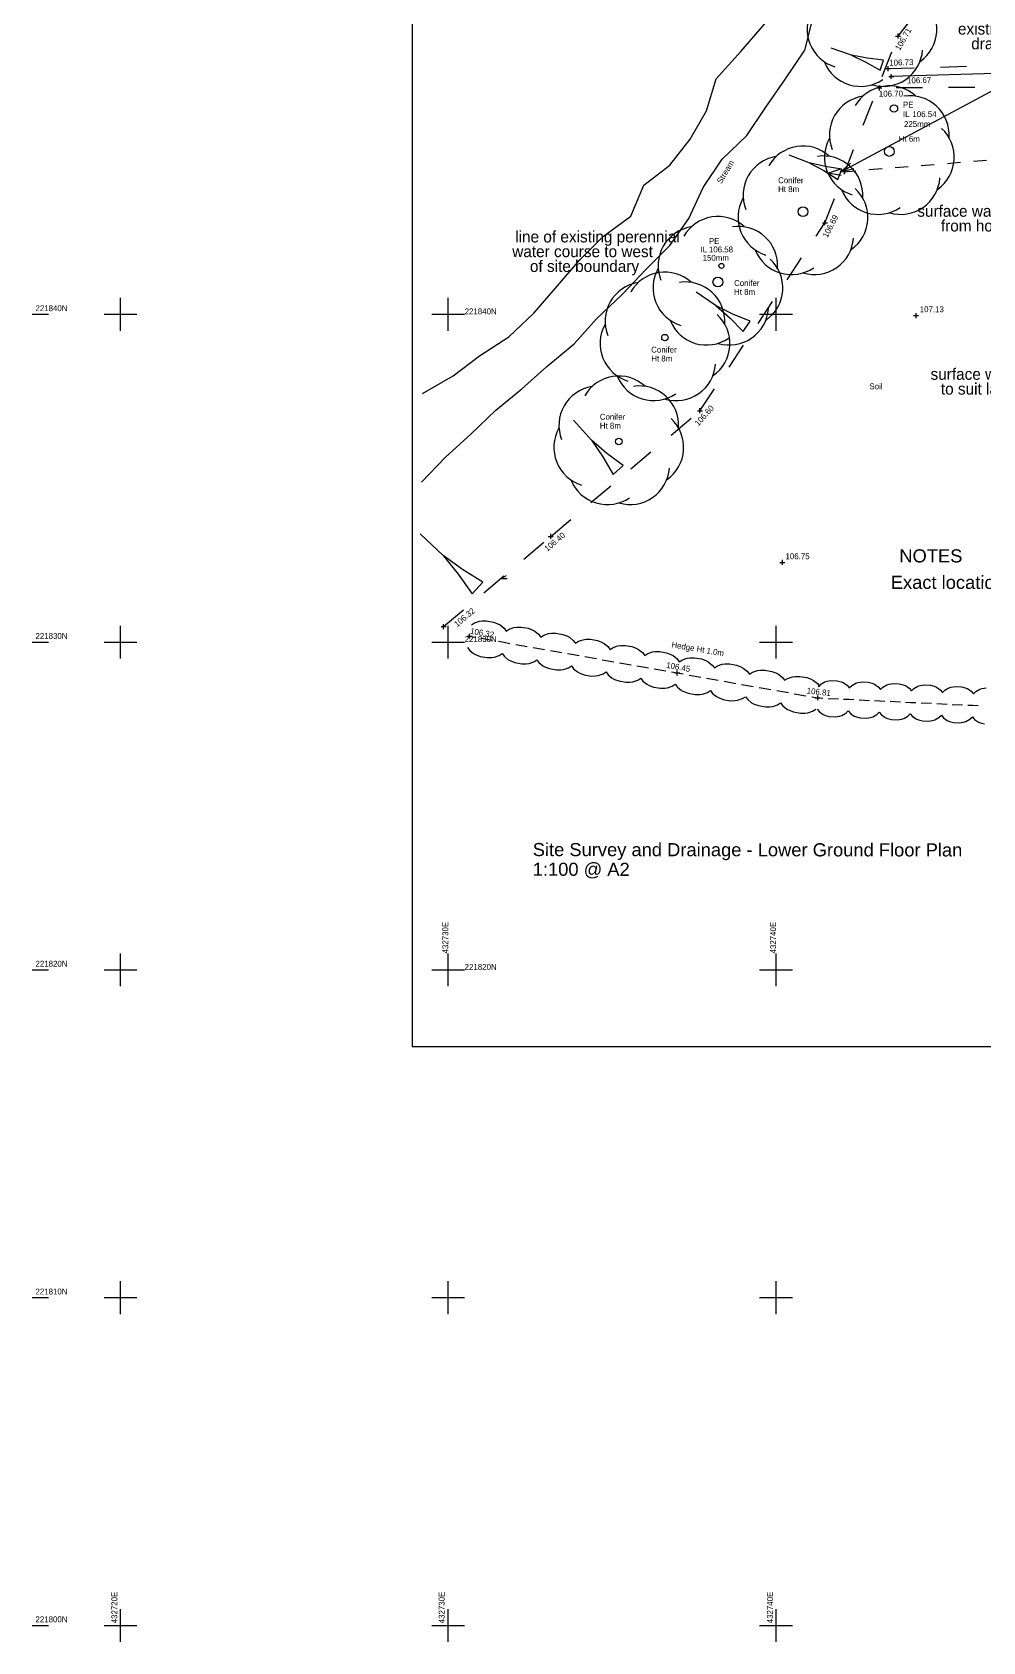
# Model space of a CAD drawing. Header units: millimetres. Extents: x -41320 to 62477, y -39180 to 41963.
# Drawn here: x -41320 to -12321, y -39180 to 9926 of the extents above; entities that cross this region are included whole.
import ezdxf

# ---------------------------------------------------------------- set-up
doc = ezdxf.new("R2010")
doc.units = ezdxf.units.MM
for name, pattern in [('BORDER', [16, 13, -1, 1, -1]), ('DASHDOT', [16, 12, -4]), ('DASHED', [16, 8, -8]), ('DOT', [16, 4, -4, 4, -4])]:
    doc.linetypes.add(name, pattern=pattern)
for name, color, linetype, true_color in [('1', 7, 'Continuous', 0xffffff), ('DEFAULT', 7, 'Continuous', 0xffffff), ('NEW_LGF_1', 7, 'Continuous', 0xffffff), ('SV___GRID', 7, 'Continuous', 0xffffff), ('SV_LAND_FORM_LEVELS', 7, 'Continuous', 0xffffff), ('SV_LAND_FORMS', 7, 'Continuous', 0xffffff), ('SV_LEVELS_(SPOT)', 7, 'Continuous', 0xffffff), ('SV_MISC_TEXT', 7, 'Continuous', 0xffffff), ('SV_STREET_FURNITURE', 7, 'Continuous', 0xffffff), ('SV_TREES', 7, 'Continuous', 0xffffff), ('SV_TREES_TEXT', 7, 'Continuous', 0xffffff), ('SV_VEGETATION', 7, 'Continuous', 0xffffff), ('SV_VEGETATION_LEVELS', 7, 'Continuous', 0xffffff)]:
    doc.layers.add(name, color=color, linetype=linetype, true_color=true_color)
doc.styles.add('ARIAL', font='ARIAL.TTF', dxfattribs={"height": 0.2})
doc.dimstyles.new('ISO-25', dxfattribs={"dimtxt": 2.5, "dimasz": 2.5, "dimexe": 1.25, "dimexo": 0.625, "dimtad": 1, "dimtxsty": 'Standard', "dimcen": 2.5, "dimadec": 0, "dimazin": 0, "dimtfac": 1, "dimtmove": 0, "dimatfit": 3, "dimfxl": 1, "dimarcsym": 0})

# ---------------------------------------------------------------- blocks, each defined once
blk = doc.blocks.new('GLOBALCANOPY')
at = {"layer": 'SV_TREES', "color": 1, "linetype": 'Continuous', "ltscale": 100}
for centre, start, end in [((1354, 2419), 99.4, 201.4), ((1354, 2419), 99.4, 201.4), ((1980, 2721), 48, 150), ((1980, 2721), 48, 150), ((2605, 2419), 356.6, 98.6), ((2605, 2419), 356.6, 98.6), ((2760, 1743), 305.2, 47.2), ((2760, 1743), 305.2, 47.2), ((1200, 1743), 150.9, 252.9), ((1200, 1743), 150.9, 252.9), ((2327, 1200), 253.7, 355.7), ((2327, 1200), 253.7, 355.7), ((1633, 1200), 202.3, 304.3), ((1633, 1200), 202.3, 304.3)]:
    blk.add_arc(centre, 1200, start, end, dxfattribs=at)
at = {"layer": 'SV_TREES'}
blk.add_attdef('PAT_NAME', (0, 0), '', height=1, dxfattribs=at)
blk = doc.blocks.new('PT_PLUS00006')
at = {"layer": 'SV_LEVELS_(SPOT)', "color": 1, "linetype": 'Continuous', "ltscale": 100}
for p, q in [((0, 75), (150, 75)), ((75, 0), (75, 150))]:
    blk.add_line(p, q, dxfattribs=at)
at = {"layer": 'SV_LEVELS_(SPOT)'}
blk.add_attdef('PAT_NAME', (0, 0), '', height=1, dxfattribs=at)
blk = doc.blocks.new('PT_PLUS00010')
at = {"layer": 'SV_VEGETATION_LEVELS', "color": 1, "linetype": 'Continuous', "ltscale": 100}
for p, q in [((0, 75), (150, 75)), ((75, 0), (75, 150))]:
    blk.add_line(p, q, dxfattribs=at)
at = {"layer": 'SV_VEGETATION_LEVELS'}
blk.add_attdef('PAT_NAME', (0, 0), '', height=1, dxfattribs=at)
blk = doc.blocks.new('GLOBALCANOPY00013')
at = {"layer": 'SV_TREES', "color": 1, "linetype": 'Continuous', "ltscale": 100}
for centre, start, end in [((1354, 2419), 99.4, 201.4), ((1354, 2419), 99.4, 201.4), ((1980, 2721), 48, 150), ((1980, 2721), 48, 150), ((2605, 2419), 356.6, 98.6), ((2605, 2419), 356.6, 98.6), ((2760, 1743), 305.2, 47.2), ((2760, 1743), 305.2, 47.2), ((1200, 1743), 150.9, 252.9), ((1200, 1743), 150.9, 252.9), ((2327, 1200), 253.7, 355.7), ((2327, 1200), 253.7, 355.7), ((1633, 1200), 202.3, 304.3), ((1633, 1200), 202.3, 304.3)]:
    blk.add_arc(centre, 1200, start, end, dxfattribs=at)
at = {"layer": 'SV_TREES'}
blk.add_attdef('PAT_NAME', (0, 0), '', height=1, dxfattribs=at)
blk = doc.blocks.new('PT_PLUS00016')
at = {"layer": 'SV_VEGETATION_LEVELS', "color": 1, "linetype": 'Continuous', "ltscale": 100}
for p, q in [((0, 75), (150, 75)), ((75, 0), (75, 150))]:
    blk.add_line(p, q, dxfattribs=at)
at = {"layer": 'SV_VEGETATION_LEVELS'}
blk.add_attdef('PAT_NAME', (0, 0), '', height=1, dxfattribs=at)
blk = doc.blocks.new('PT_PLUS00020')
at = {"layer": 'SV_LAND_FORM_LEVELS', "color": 1, "linetype": 'Continuous', "ltscale": 100}
for p, q in [((0, 75), (150, 75)), ((75, 0), (75, 150))]:
    blk.add_line(p, q, dxfattribs=at)
at = {"layer": 'SV_LAND_FORM_LEVELS'}
blk.add_attdef('PAT_NAME', (0, 0), '', height=1, dxfattribs=at)
blk = doc.blocks.new('DD295A91')
at = {"layer": '1', "color": 1, "linetype": 'Continuous', "ltscale": 100}
for p, q in [((15209, 3583), (18055, 250)), ((32496, 750), (33337, 0))]:
    blk.add_line(p, q, dxfattribs=at)
at = {"layer": '1', "color": 5, "linetype": 'DOT', "ltscale": 100}
for p, q in [((38600, 3225), (36566, 1217)), ((28625, 1865), (26593, 1217)), ((15209, 1217), (0, 0)), ((36566, 1217), (15209, 1217))]:
    blk.add_line(p, q, dxfattribs=at)
blk.add_circle((7604, 608), 275, dxfattribs=at)
blk.add_arc((7604, 608), 275, 0, 0, dxfattribs=at)
blk = doc.blocks.new('878EE72C')
at = {"layer": 'NEW_LGF_1', "color": 1, "linetype": 'Continuous', "ltscale": 100}
for p, q in [((59460, 42045), (0, 42045)), ((0, 42045), (0, 0)), ((59460, 0), (59460, 42045)), ((41050, 10948), (40963, 10948)), ((41050, 10948), (41050, 11035)), ((41050, 10948), (50313, 10948)), ((41050, 6707), (41050, 10948)), ((41106, 6763), (41106, 10892)), ((50257, 10892), (50257, 6763)), ((50313, 10948), (50313, 11026)), ((50313, 10948), (50399, 10948)), ((50313, 10948), (50313, 6707)), ((50380, 10882), (50380, 6640)), ((41050, 6707), (40988, 6707)), ((41050, 6707), (41050, 6620)), ((50313, 6707), (41050, 6707)), ((50257, 6763), (41106, 6763)), ((50380, 6640), (41116, 6640)), ((50313, 6707), (50313, 6629)), ((50313, 6707), (50374, 6707)), ((0, 0), (59460, 0))]:
    blk.add_line(p, q, dxfattribs=at)
at = {"layer": 'NEW_LGF_1', "color": 2, "linetype": 'DASHED', "ltscale": 100}
blk.add_line((30277, 24859), (30330, 25145), dxfattribs=at)
at = {"layer": 'NEW_LGF_1', "color": 2, "linetype": 'BORDER', "ltscale": 100}
blk.add_line((33995, 12795), (34005, 12790), dxfattribs=at)
at = {"layer": 'NEW_LGF_1', "color": 6, "linetype": 'DASHDOT', "ltscale": 100}
blk.add_line((22105, 6488), (22105, 7488), dxfattribs=at)
at = {"layer": 'NEW_LGF_1', "color": 2, "linetype": 'BORDER', "ltscale": 100}
blk.add_circle((22115, 20518), 1200, dxfattribs=at)
blk.add_arc((22115, 20518), 1200, 0, 0, dxfattribs=at)
at = {"layer": 'NEW_LGF_1', "color": 15, "linetype": 'Continuous', "ltscale": 100, "style": 'ARIAL'}
for s, p in [('NOTES', (14862, 14773)), ('Exact location of inspection chambers and invert levels to be fixed on site', (14601, 13965)), ('Site Survey and Drainage - Lower Ground Floor Plan', (3679, 5812)), ('Site drainage subject to survey', (22105, 5488)), ('1:100 @ A2', (3679, 5212))]:
    blk.add_text(s, height=400, rotation=359.9494, dxfattribs=at).set_placement(p)
at = {"layer": 'NEW_LGF_1', "color": 8, "linetype": 'Continuous', "ltscale": 100, "style": 'ARIAL'}
for s, p in [('proposed new house for Daniel Bryars and Kristin Anderson', (43357, 11659)), ('Horseshoe Lane, Chadlington', (44556, 9535))]:
    blk.add_text(s, height=263.34, dxfattribs=at).set_placement(p)
at = {"layer": 'NEW_LGF_1', "color": 15, "linetype": 'Continuous', "ltscale": 100}
blk.add_text('scale 1:100 @ A3', height=400, dxfattribs=at).set_placement((46350, 11125))
at = {"layer": 'NEW_LGF_1', "color": 15, "linetype": 'Continuous', "ltscale": 100, "style": 'ARIAL'}
for s, height, p in [('LOWER GROUND FLOOR DRAINAGE      W175 - 34E', 263.34, (43385, 10122)), ('OXFORD DESIGN STUDIO', 512.05, (41854, 8667)), ('S O C I A L   &   S U S T A I N A B L E    A R C H I T E C T U R E', 219.45, (42664, 8289)), ('4 Spelsbury Road CHARLBURY OX7 3LP UK', 263.34, (44015, 7714)), ('stuart.oxforddesignstudio@gmail.com', 219.45, (45331, 7238))]:
    blk.add_text(s, height=height, dxfattribs=at).set_placement(p)
at = {"layer": 'NEW_LGF_1'}
blk.add_attdef('Sfb', (0, 0), '', height=1, dxfattribs=at)
blk = doc.blocks.new('GLOBALTADPOLE00032')
at = {"layer": 'SV_MISC_TEXT', "color": 1, "linetype": 'Continuous', "ltscale": 100}
for p, q in [((701, 1166), (0, 1826)), ((701, 1166), (1162, 600)), ((1294, 741), (701, 1166)), ((1162, 600), (1589, 0)), ((1919, 351), (1294, 741)), ((1589, 0), (1919, 351))]:
    blk.add_line(p, q, dxfattribs=at)
at = {"layer": 'SV_MISC_TEXT'}
blk.add_attdef('PAT_NAME', (0, 0), '', height=1, dxfattribs=at)
blk = doc.blocks.new('GLOBALCANOPY00036')
at = {"layer": 'SV_TREES', "color": 1, "linetype": 'Continuous', "ltscale": 100}
for centre, start, end in [((1354, 2419), 99.4, 201.4), ((1354, 2419), 99.4, 201.4), ((1980, 2721), 48, 150), ((1980, 2721), 48, 150), ((2605, 2419), 356.6, 98.6), ((2605, 2419), 356.6, 98.6), ((2760, 1743), 305.2, 47.2), ((2760, 1743), 305.2, 47.2), ((1200, 1743), 150.9, 252.9), ((1200, 1743), 150.9, 252.9), ((2327, 1200), 253.7, 355.7), ((2327, 1200), 253.7, 355.7), ((1633, 1200), 202.3, 304.3), ((1633, 1200), 202.3, 304.3)]:
    blk.add_arc(centre, 1200, start, end, dxfattribs=at)
at = {"layer": 'SV_TREES'}
blk.add_attdef('PAT_NAME', (0, 0), '', height=1, dxfattribs=at)
blk = doc.blocks.new('GLOBALTADPOLE00045')
at = {"layer": 'SV_MISC_TEXT', "color": 1, "linetype": 'Continuous', "ltscale": 100}
for p, q in [((619, 464), (0, 671)), ((619, 464), (1062, 248)), ((1104, 371), (619, 464)), ((1062, 248), (1496, 0)), ((1599, 309), (1104, 371)), ((1496, 0), (1599, 309))]:
    blk.add_line(p, q, dxfattribs=at)
at = {"layer": 'SV_MISC_TEXT'}
blk.add_attdef('PAT_NAME', (0, 0), '', height=1, dxfattribs=at)
blk = doc.blocks.new('PT_PLUS00047')
at = {"layer": 'SV_LAND_FORM_LEVELS', "color": 1, "linetype": 'Continuous', "ltscale": 100}
for p, q in [((0, 75), (150, 75)), ((75, 0), (75, 150))]:
    blk.add_line(p, q, dxfattribs=at)
at = {"layer": 'SV_LAND_FORM_LEVELS'}
blk.add_attdef('PAT_NAME', (0, 0), '', height=1, dxfattribs=at)
blk = doc.blocks.new('53B08BE2')
at = {"layer": '1', "color": 2, "linetype": 'Continuous', "ltscale": 100}
for p, q in [((0, 68), (391, 199)), ((407, 0), (0, 68))]:
    blk.add_line(p, q, dxfattribs=at)
blk = doc.blocks.new('PT_PLUS00072')
at = {"layer": 'SV_LAND_FORM_LEVELS', "color": 1, "linetype": 'Continuous', "ltscale": 100}
for p, q in [((0, 75), (150, 75)), ((75, 0), (75, 150))]:
    blk.add_line(p, q, dxfattribs=at)
at = {"layer": 'SV_LAND_FORM_LEVELS'}
blk.add_attdef('PAT_NAME', (0, 0), '', height=1, dxfattribs=at)
blk = doc.blocks.new('GLOBALTADPOLE00084')
at = {"layer": 'SV_MISC_TEXT', "color": 1, "linetype": 'Continuous', "ltscale": 100}
for p, q in [((619, 504), (0, 738)), ((619, 504), (1060, 268)), ((1106, 391), (619, 504)), ((1060, 268), (1489, 0)), ((1606, 309), (1106, 391)), ((1489, 0), (1606, 309))]:
    blk.add_line(p, q, dxfattribs=at)
at = {"layer": 'SV_MISC_TEXT'}
blk.add_attdef('PAT_NAME', (0, 0), '', height=1, dxfattribs=at)
blk = doc.blocks.new('GLOBALTADPOLE00087')
at = {"layer": 'SV_MISC_TEXT', "color": 1, "linetype": 'Continuous', "ltscale": 100}
for p, q in [((543, 1049), (0, 1657)), ((543, 1049), (889, 538)), ((1010, 646), (543, 1049)), ((889, 538), (1204, 0)), ((1509, 271), (1010, 646)), ((1204, 0), (1509, 271))]:
    blk.add_line(p, q, dxfattribs=at)
at = {"layer": 'SV_MISC_TEXT'}
blk.add_attdef('PAT_NAME', (0, 0), '', height=1, dxfattribs=at)
blk = doc.blocks.new('GLOBALCANOPY00088')
at = {"layer": 'SV_TREES', "color": 1, "linetype": 'Continuous', "ltscale": 100}
for centre, start, end in [((1354, 2419), 99.4, 201.4), ((1354, 2419), 99.4, 201.4), ((1980, 2721), 48, 150), ((1980, 2721), 48, 150), ((2605, 2419), 356.6, 98.6), ((2605, 2419), 356.6, 98.6), ((2760, 1743), 305.2, 47.2), ((2760, 1743), 305.2, 47.2), ((1200, 1743), 150.9, 252.9), ((1200, 1743), 150.9, 252.9), ((2327, 1200), 253.7, 355.7), ((2327, 1200), 253.7, 355.7), ((1633, 1200), 202.3, 304.3), ((1633, 1200), 202.3, 304.3)]:
    blk.add_arc(centre, 1200, start, end, dxfattribs=at)
at = {"layer": 'SV_TREES'}
blk.add_attdef('PAT_NAME', (0, 0), '', height=1, dxfattribs=at)
blk = doc.blocks.new('PT_PLUS00098')
at = {"layer": 'SV_VEGETATION_LEVELS', "color": 1, "linetype": 'Continuous', "ltscale": 100}
for p, q in [((0, 75), (150, 75)), ((75, 0), (75, 150))]:
    blk.add_line(p, q, dxfattribs=at)
at = {"layer": 'SV_VEGETATION_LEVELS'}
blk.add_attdef('PAT_NAME', (0, 0), '', height=1, dxfattribs=at)
blk = doc.blocks.new('PT_PLUS00104')
at = {"layer": 'SV_LAND_FORM_LEVELS', "color": 1, "linetype": 'Continuous', "ltscale": 100}
for p, q in [((0, 75), (150, 75)), ((75, 0), (75, 150))]:
    blk.add_line(p, q, dxfattribs=at)
at = {"layer": 'SV_LAND_FORM_LEVELS'}
blk.add_attdef('PAT_NAME', (0, 0), '', height=1, dxfattribs=at)
blk = doc.blocks.new('PT_PLUS00107')
at = {"layer": 'SV_LAND_FORM_LEVELS', "color": 1, "linetype": 'Continuous', "ltscale": 100}
for p, q in [((0, 75), (150, 75)), ((75, 0), (75, 150))]:
    blk.add_line(p, q, dxfattribs=at)
at = {"layer": 'SV_LAND_FORM_LEVELS'}
blk.add_attdef('PAT_NAME', (0, 0), '', height=1, dxfattribs=at)
blk = doc.blocks.new('37088960')
at = {"layer": 'NEW_LGF_1', "color": 2, "linetype": 'Continuous', "ltscale": 100}
for p, q in [((0, 68), (391, 199)), ((407, 0), (0, 68))]:
    blk.add_line(p, q, dxfattribs=at)
at = {"layer": 'NEW_LGF_1'}
blk.add_attdef('Sfb', (0, 0), '', height=1, dxfattribs=at)
blk = doc.blocks.new('PT_PLUS00110')
at = {"layer": 'SV_LEVELS_(SPOT)', "color": 1, "linetype": 'Continuous', "ltscale": 100}
for p, q in [((0, 75), (150, 75)), ((75, 0), (75, 150))]:
    blk.add_line(p, q, dxfattribs=at)
at = {"layer": 'SV_LEVELS_(SPOT)'}
blk.add_attdef('PAT_NAME', (0, 0), '', height=1, dxfattribs=at)
blk = doc.blocks.new('GLOBALTADPOLE00122')
at = {"layer": 'SV_MISC_TEXT', "color": 1, "linetype": 'Continuous', "ltscale": 100}
for p, q in [((619, 780), (0, 1197)), ((619, 780), (1041, 405)), ((1125, 529), (619, 780)), ((1652, 309), (1125, 529)), ((1041, 405), (1443, 0)), ((1443, 0), (1652, 309))]:
    blk.add_line(p, q, dxfattribs=at)
at = {"layer": 'SV_MISC_TEXT'}
blk.add_attdef('PAT_NAME', (0, 0), '', height=1, dxfattribs=at)
blk = doc.blocks.new('D33F52EF')
at = {"layer": 'NEW_LGF_1', "color": 2, "linetype": 'Continuous', "ltscale": 100}
for p, q in [((0, 68), (391, 199)), ((407, 0), (0, 68))]:
    blk.add_line(p, q, dxfattribs=at)
at = {"layer": 'NEW_LGF_1'}
blk.add_attdef('Sfb', (0, 0), '', height=1, dxfattribs=at)
blk = doc.blocks.new('PT_PLUS00138')
at = {"layer": 'SV_LAND_FORM_LEVELS', "color": 1, "linetype": 'Continuous', "ltscale": 100}
for p, q in [((0, 75), (150, 75)), ((75, 0), (75, 150))]:
    blk.add_line(p, q, dxfattribs=at)
at = {"layer": 'SV_LAND_FORM_LEVELS'}
blk.add_attdef('PAT_NAME', (0, 0), '', height=1, dxfattribs=at)
blk = doc.blocks.new('PT_PLUS00143')
at = {"layer": 'SV_LAND_FORM_LEVELS', "color": 1, "linetype": 'Continuous', "ltscale": 100}
for p, q in [((0, 75), (150, 75)), ((75, 0), (75, 150))]:
    blk.add_line(p, q, dxfattribs=at)
at = {"layer": 'SV_LAND_FORM_LEVELS'}
blk.add_attdef('PAT_NAME', (0, 0), '', height=1, dxfattribs=at)
blk = doc.blocks.new('PT_PLUS00144')
at = {"layer": 'SV_LAND_FORM_LEVELS', "color": 1, "linetype": 'Continuous', "ltscale": 100}
for p, q in [((0, 75), (150, 75)), ((75, 0), (75, 150))]:
    blk.add_line(p, q, dxfattribs=at)
at = {"layer": 'SV_LAND_FORM_LEVELS'}
blk.add_attdef('PAT_NAME', (0, 0), '', height=1, dxfattribs=at)
blk = doc.blocks.new('GLOBALCANOPY00153')
at = {"layer": 'SV_TREES', "color": 1, "linetype": 'Continuous', "ltscale": 100}
for centre, start, end in [((1354, 2419), 99.4, 201.4), ((1354, 2419), 99.4, 201.4), ((1980, 2721), 48, 150), ((1980, 2721), 48, 150), ((2605, 2419), 356.6, 98.6), ((2605, 2419), 356.6, 98.6), ((2760, 1743), 305.2, 47.2), ((2760, 1743), 305.2, 47.2), ((1200, 1743), 150.9, 252.9), ((1200, 1743), 150.9, 252.9), ((2327, 1200), 253.7, 355.7), ((2327, 1200), 253.7, 355.7), ((1633, 1200), 202.3, 304.3), ((1633, 1200), 202.3, 304.3)]:
    blk.add_arc(centre, 1200, start, end, dxfattribs=at)
at = {"layer": 'SV_TREES'}
blk.add_attdef('PAT_NAME', (0, 0), '', height=1, dxfattribs=at)
blk = doc.blocks.new('67AEE8BD')
at = {"layer": 'NEW_LGF_1', "color": 2, "linetype": 'Continuous', "ltscale": 100}
for p, q in [((0, 0), (181, 98)), ((206, 1), (0, 0))]:
    blk.add_line(p, q, dxfattribs=at)
at = {"layer": 'NEW_LGF_1'}
blk.add_attdef('Sfb', (0, 0), '', height=1, dxfattribs=at)
blk = doc.blocks.new('8D4CA453')
at = {"layer": 'NEW_LGF_1', "color": 2, "linetype": 'Continuous', "ltscale": 100}
for p, q in [((0, 68), (391, 199)), ((407, 0), (0, 68))]:
    blk.add_line(p, q, dxfattribs=at)
at = {"layer": 'NEW_LGF_1'}
blk.add_attdef('Sfb', (0, 0), '', height=1, dxfattribs=at)
blk = doc.blocks.new('306012EF')
at = {"layer": 'NEW_LGF_1', "color": 2, "linetype": 'Continuous', "ltscale": 100}
for p, q in [((0, 0), (305, 277)), ((400, 101), (0, 0))]:
    blk.add_line(p, q, dxfattribs=at)
at = {"layer": 'NEW_LGF_1'}
blk.add_attdef('Sfb', (0, 0), '', height=1, dxfattribs=at)
blk = doc.blocks.new('GLOBALCANOPY00178')
at = {"layer": 'SV_TREES', "color": 1, "linetype": 'Continuous', "ltscale": 100}
for centre, start, end in [((1354, 2419), 99.4, 201.4), ((1354, 2419), 99.4, 201.4), ((1980, 2721), 48, 150), ((1980, 2721), 48, 150), ((2605, 2419), 356.6, 98.6), ((2605, 2419), 356.6, 98.6), ((2760, 1743), 305.2, 47.2), ((2760, 1743), 305.2, 47.2), ((1200, 1743), 150.9, 252.9), ((1200, 1743), 150.9, 252.9), ((2327, 1200), 253.7, 355.7), ((2327, 1200), 253.7, 355.7), ((1633, 1200), 202.3, 304.3), ((1633, 1200), 202.3, 304.3)]:
    blk.add_arc(centre, 1200, start, end, dxfattribs=at)
at = {"layer": 'SV_TREES'}
blk.add_attdef('PAT_NAME', (0, 0), '', height=1, dxfattribs=at)
blk = doc.blocks.new('F5427BA7')
at = {"layer": 'NEW_LGF_1', "color": 6, "linetype": 'DASHDOT', "ltscale": 100}
for p, q in [((16538, 36128), (16972, 37031)), ((15094, 35840), (15599, 36706)), ((16033, 35262), (16538, 36128)), ((14624, 34937), (15094, 35840)), ((13902, 34215), (14624, 34937)), ((15455, 34395), (16033, 35262)), ((14841, 33529), (15455, 34395)), ((13433, 33312), (13902, 34215)), ((14119, 32770), (14841, 33529)), ((12819, 32517), (13433, 33312)), ((12241, 31651), (12819, 32517)), ((13505, 31904), (14119, 32770)), ((11663, 30820), (12241, 31651)), ((12855, 31109), (13505, 31904)), ((12602, 30134), (12855, 31109)), ((11158, 29918), (11663, 30820)), ((11952, 29340), (12602, 30134)), ((10472, 29123), (11158, 29918)), ((9750, 28293), (10472, 29123)), ((11700, 28329), (11952, 29340)), ((8991, 27462), (9750, 28293)), ((11086, 27426), (11700, 28329)), ((8702, 26487), (8991, 27462)), ((10508, 26595), (11086, 27426)), ((9930, 25729), (10508, 26595)), ((8197, 25620), (8702, 26487)), ((7583, 24826), (8197, 25620)), ((9172, 25007), (9930, 25729)), ((6789, 24212), (7583, 24826)), ((8594, 24140), (9172, 25007)), ((6391, 23273), (6789, 24212)), ((8161, 23201), (8594, 24140)), ((5561, 22659), (6391, 23273)), ((7583, 22371), (8161, 23201)), ((4839, 21937), (5561, 22659)), ((6861, 21648), (7583, 22371)), ((4153, 21143), (4839, 21937)), ((6139, 20890), (6861, 21648)), ((3430, 20312), (4153, 21143)), ((5344, 20132), (6139, 20890)), ((2672, 19590), (3430, 20312)), ((4658, 19373), (5344, 20132)), ((1769, 19012), (2672, 19590)), ((3828, 18687), (4658, 19373)), ((975, 18399), (1769, 19012)), ((3069, 18001), (3828, 18687)), ((36, 17857), (975, 18399)), ((2275, 17351), (3069, 18001)), ((1517, 16629), (2275, 17351)), ((722, 15907), (1517, 16629)), ((0, 15149), (722, 15907))]:
    blk.add_line(p, q, dxfattribs=at)
at = {"layer": 'NEW_LGF_1', "color": 1, "linetype": 'Continuous', "ltscale": 100}
for p, q in [((47262, 28926), (42430, 25795)), ((47262, 28926), (48966, 25795)), ((18935, 28183), (18935, 27906)), ((34040, 28162), (35266, 24828)), ((18935, 27906), (12787, 24609)), ((18935, 27906), (20279, 25209)), ((18935, 27906), (27609, 25795)), ((37400, 25795), (37261, 25328)), ((28280, 24111), (28981, 24828)), ((44153, 24578), (43838, 24828)), ((40444, 23827), (42041, 22518)), ((43893, 23733), (44946, 23378)), ((47566, 21509), (49301, 23578)), ((19549, 23426), (20699, 22628)), ((34130, 23331), (35714, 23078)), ((42633, 22458), (42116, 23078)), ((34130, 21517), (37685, 22433)), ((40186, 20900), (38714, 20178)), ((19549, 18451), (20820, 19775)), ((37850, 19278), (38803, 19556)), ((31044, 16010), (31929, 16947)), ((31929, 16947), (31044, 16010)), ((31044, 16010), (34004, 10728)), ((40567, 11968), (39709, 10378)), ((40567, 11968), (41921, 10378)), ((47180, 12266), (47966, 10078))]:
    blk.add_line(p, q, dxfattribs=at)
at = {"layer": 'NEW_LGF_1', "color": 2, "linetype": 'DASHDOT', "ltscale": 100}
for p, q in [((21518, 19609), (20005, 25187)), ((41976, 22453), (42116, 22453)), ((42041, 22518), (42041, 22388)), ((21102, 19403), (20820, 19775)), ((22306, 16010), (22072, 17275)), ((22381, 16010), (22374, 16041))]:
    blk.add_line(p, q, dxfattribs=at)
at = {"layer": 'NEW_LGF_1', "color": 4, "linetype": 'Continuous', "ltscale": 100}
for p, q in [((28781, 25078), (29931, 25078)), ((28781, 24578), (28781, 25078)), ((28781, 25078), (29181, 25078)), ((29181, 25078), (29181, 24578)), ((29931, 25078), (29931, 24578)), ((29931, 24578), (28781, 24578))]:
    blk.add_line(p, q, dxfattribs=at)
at = {"layer": 'NEW_LGF_1', "color": 2, "linetype": 'BORDER', "ltscale": 100}
for p, q in [((28981, 24828), (29681, 25328)), ((29681, 25328), (44896, 25328)), ((44896, 25328), (45096, 25328)), ((29131, 24828), (28981, 24828)), ((37027, 24828), (29131, 24828)), ((43838, 24828), (43731, 24828)), ((17584, 16081), (17572, 16085))]:
    blk.add_line(p, q, dxfattribs=at)
at = {"layer": 'NEW_LGF_1', "color": 2, "linetype": 'DOT', "ltscale": 100}
blk.add_line((23024, 18590), (31928, 16935), dxfattribs=at)
at = {"layer": 'NEW_LGF_1', "color": 4, "linetype": 'Continuous', "ltscale": 100}
for centre, radius in [((30456, 24789), 275), ((28981, 24828), 150), ((20820, 19775), 75), ((22306, 16010), 75)]:
    blk.add_circle(centre, radius, dxfattribs=at)
at = {"layer": 'NEW_LGF_1', "color": 1, "linetype": 'Continuous', "ltscale": 100}
for centre in [(35764, 23078), (39709, 10378)]:
    blk.add_circle(centre, 50, dxfattribs=at)
at = {"layer": 'NEW_LGF_1', "color": 2, "linetype": 'BORDER', "ltscale": 100}
blk.add_circle((30320, 275), 275, dxfattribs=at)
at = {"layer": 'NEW_LGF_1', "color": 4, "linetype": 'Continuous', "ltscale": 100}
for centre, radius, start in [((30456, 24789), 275, 0), ((28981, 24828), 150, 0), ((43456, 24828), 275, 339.6126), ((43456, 24828), 275, 339.6126), ((30381, 23050), 50, 359.3317), ((30381, 23050), 50, 359.3317), ((20820, 19775), 75, 0), ((22306, 16010), 75, 0), ((34216, 10402), 50, 359.3254), ((34216, 10402), 50, 359.3254)]:
    blk.add_arc(centre, radius, start, 0, dxfattribs=at)
at = {"layer": 'NEW_LGF_1', "color": 1, "linetype": 'Continuous', "ltscale": 100}
for centre in [(35764, 23078), (39709, 10378)]:
    blk.add_arc(centre, 50, 0, 0, dxfattribs=at)
at = {"layer": 'NEW_LGF_1', "color": 2, "linetype": 'DOT', "ltscale": 100}
for start, end in [(281.5153, 101.5153), (281.5153, 101.5153), (105.178, 281.5153), (105.178, 281.5153)]:
    blk.add_arc((21832, 18451), 1200, start, end, dxfattribs=at)
at = {"layer": 'NEW_LGF_1', "color": 6, "linetype": 'BORDER', "ltscale": 100}
blk.add_arc((17497, 16010), 275, 0, 2.1633, dxfattribs=at)
blk.add_arc((17497, 16010), 275, 0, 2.1633, dxfattribs=at)
at = {"layer": 'NEW_LGF_1', "color": 2, "linetype": 'BORDER', "ltscale": 100}
blk.add_arc((30320, 275), 275, 0, 0, dxfattribs=at)
at = {"layer": 'NEW_LGF_1', "color": 15, "linetype": 'Continuous', "ltscale": 100}
for s, p in [('existing surface water drain', (44965, 29600)), ('route to watercourse to west', (44650, 29150)), ('existing 450mm surface water', (16369, 28809)), ('inspection chamber 5', (25943, 28809)), ('inspection chamber 4 position &', (31654, 28809)), ('drain discharging to stream', (16774, 28359)), ('invert to suit excavation', (25628, 28359)), ('invert to suit excavation', (32059, 28359)), ('discharge pipe to ', (47570, 24403)), ('sewage pump set', (26104, 23762)), ('soil and vent pipe', (39271, 24130)), ('incoming services', (43412, 23792)), ('main sewer', (48066, 23953)), ('surface water overflow ', (15128, 23251)), ('rwp', (30116, 23329)), ('rwp', (33347, 23329)), ('utility', (34587, 23424)), ('from holding tank', (15848, 22801)), ('line of existing perennial', (2862, 22468)), ('water course to west', (2772, 22018)), ('utility', (41091, 22033)), ('rwp', (42649, 22283)), ('services', (43262, 21964)), ('of site boundary', (3312, 21568)), ('grey water recycling system to separate detail', (18595, 21428)), ('wastes to connect ', (30389, 21342)), ('en suite', (37520, 21334)), ('soil pipe from', (39751, 21361)), ('rwp', (46865, 21334)), ('to soil pipes', (31155, 20892)), ('floor drain over', (39526, 20911)), ('bed 1', (32852, 20122)), ('workshop', (43090, 19671)), ('3,000 litre holding tank', (23299, 18983)), ('svp from kitchen above', (34261, 19104)), ('for surface water re-use', (22939, 18533)), ('with Dergo valve', (34892, 18654)), ('bath', (40466, 18457)), ('surface water gullies', (15533, 18276)), ('to suit landscape', (15848, 17826)), ('unexcavated', (46234, 18279)), ('bed 3', (34920, 16713)), ('hallway', (38676, 16638)), ('surface water drains from', (26006, 15835)), ('flat roof over', (27087, 15385)), ('garden', (30103, 13873)), ('workshop', (42852, 13257)), ('bed 4', (40498, 12758)), ('bed 2', (36557, 11989)), ('rwp', (40252, 12091)), ('rwp', (34178, 9905)), ('Rev E minor amendments to drainage Nov 17', (30395, 4698))]:
    blk.add_text(s, height=350, dxfattribs=at).set_placement(p)
at = {"layer": 'NEW_LGF_1'}
blk.add_attdef('Sfb', (0, 0), '', height=1, dxfattribs=at)
at = {"layer": 'NEW_LGF_1', "color": 2, "linetype": 'Continuous', "ltscale": 100}
blk.add_leader([(44747, 18122), (44747, 18764), (43654, 18764)], dimstyle='ISO-25', override={"dimasz": 200}, dxfattribs=at)

msp = doc.modelspace()

# ---------------------------------------------------------------- linework, layer by layer
at = {"layer": 'SV___GRID', "color": 1, "linetype": 'Continuous', "ltscale": 100}
for p, q in [((-38628, 820), (-38628, 1820)), ((-28628, 820), (-28628, 1820)), ((-18628, 820), (-18628, 1820)), ((-41320, 1320), (-40820, 1320)), ((-39128, 1320), (-38128, 1320)), ((-29128, 1320), (-28128, 1320)), ((-19128, 1320), (-18128, 1320)), ((-38628, -9180), (-38628, -8180)), ((-28628, -9180), (-28628, -8180)), ((-18628, -9180), (-18628, -8180)), ((-41320, -8680), (-40820, -8680)), ((-39128, -8680), (-38128, -8680)), ((-29128, -8680), (-28128, -8680)), ((-19128, -8680), (-18128, -8680)), ((-38628, -19180), (-38628, -18180)), ((-28628, -19180), (-28628, -18180)), ((-18628, -19180), (-18628, -18180)), ((-41320, -18680), (-40820, -18680)), ((-39128, -18680), (-38128, -18680)), ((-29128, -18680), (-28128, -18680)), ((-19128, -18680), (-18128, -18680)), ((-38628, -29180), (-38628, -28180)), ((-28628, -29180), (-28628, -28180)), ((-18628, -29180), (-18628, -28180)), ((-41320, -28680), (-40820, -28680)), ((-39128, -28680), (-38128, -28680)), ((-29128, -28680), (-28128, -28680)), ((-19128, -28680), (-18128, -28680)), ((-38628, -39180), (-38628, -38180)), ((-28628, -39180), (-28628, -38180)), ((-18628, -39180), (-18628, -38180)), ((-41320, -38680), (-40820, -38680)), ((-39128, -38680), (-38128, -38680)), ((-29128, -38680), (-28128, -38680)), ((-19128, -38680), (-18128, -38680))]:
    msp.add_line(p, q, dxfattribs=at)
at = {"layer": 'SV_LAND_FORMS', "color": 1, "linetype": 'DASHED', "ltscale": 100}
for p, q in [((-14906, 9807), (-11081, 14705)), ((-17137, 4110), (-14906, 9807)), ((-15212, 8817), (-6839, 9055)), ((-9363, 8259), (-15476, 8225)), ((-20949, -1621), (-17137, 4110)), ((-25502, -5457), (-20949, -1621)), ((-28770, -8210), (-25502, -5457))]:
    msp.add_line(p, q, dxfattribs=at)
at = {"layer": 'SV_LAND_FORMS', "color": 1, "linetype": 'Continuous', "ltscale": 100}
msp.add_line((-11571, 8679), (-15113, 8574), dxfattribs=at)
at = {"layer": 'SV_STREET_FURNITURE', "color": 1, "linetype": 'Continuous', "ltscale": 100}
for centre, radius in [((-15030, 7596), 112), ((-20295, 2796), 75)]:
    msp.add_circle(centre, radius, dxfattribs=at)
for centre, radius in [((-15030, 7596), 112), ((-20295, 2796), 75)]:
    msp.add_arc(centre, radius, 0, 0, dxfattribs=at)
at = {"layer": 'SV_TREES', "color": 1, "linetype": 'Continuous', "ltscale": 100}
for centre, radius in [((-15173, 6288), 150), ((-17808, 4453), 150), ((-20402, 2303), 150), ((-22017, 608), 100), ((-23427, -2564), 100)]:
    msp.add_circle(centre, radius, dxfattribs=at)
for centre, radius in [((-15173, 6288), 150), ((-17808, 4453), 150), ((-20402, 2303), 150), ((-22017, 608), 100), ((-23427, -2564), 100)]:
    msp.add_arc(centre, radius, 0, 0, dxfattribs=at)
at = {"layer": 'SV_VEGETATION', "color": 1, "linetype": 'Continuous', "ltscale": 100}
for p, q in [((-27916, -8156), (-27824, -8096)), ((-27824, -8096), (-27679, -8046)), ((-27679, -8046), (-27595, -8035)), ((-27595, -8035), (-27459, -8034)), ((-27459, -8034), (-27248, -8071)), ((-27248, -8071), (-27120, -8119)), ((-27120, -8119), (-27045, -8158)), ((-27045, -8158), (-26926, -8255)), ((-26926, -8255), (-26860, -8343)), ((-26860, -8343), (-26768, -8283)), ((-26768, -8283), (-26623, -8233)), ((-26623, -8233), (-26539, -8222)), ((-26539, -8222), (-26403, -8221)), ((-26403, -8221), (-26191, -8258)), ((-26191, -8258), (-26064, -8306)), ((-26064, -8306), (-25989, -8345)), ((-25989, -8345), (-25870, -8442)), ((-27977, -8501), (-27802, -8532)), ((-27626, -8563), (-27274, -8625)), ((-27098, -8656), (-26921, -8688)), ((-26921, -8688), (-26746, -8719)), ((-26569, -8750), (-26218, -8812)), ((-25870, -8442), (-25804, -8530)), ((-25804, -8530), (-25712, -8470)), ((-25712, -8470), (-25566, -8420)), ((-25566, -8420), (-25483, -8409)), ((-25483, -8409), (-25346, -8408)), ((-25346, -8408), (-25135, -8445)), ((-25135, -8445), (-25008, -8493)), ((-25008, -8493), (-24933, -8532)), ((-24933, -8532), (-24814, -8629)), ((-24814, -8629), (-24748, -8717)), ((-24748, -8717), (-24655, -8657)), ((-24655, -8657), (-24510, -8607)), ((-24510, -8607), (-24427, -8596)), ((-24427, -8596), (-24290, -8595)), ((-24290, -8595), (-24079, -8632)), ((-24079, -8632), (-23951, -8680)), ((-23951, -8680), (-23876, -8719)), ((-23876, -8719), (-23758, -8816)), ((-23758, -8816), (-23691, -8904)), ((-23599, -8844), (-23454, -8794)), ((-23454, -8794), (-23370, -8783)), ((-23370, -8783), (-23234, -8782)), ((-23234, -8782), (-23023, -8819)), ((-23023, -8819), (-22895, -8867)), ((-28038, -8845), (-27972, -8933)), ((-27972, -8933), (-27853, -9030)), ((-27853, -9030), (-27778, -9069)), ((-27778, -9069), (-27651, -9117)), ((-27651, -9117), (-27440, -9154)), ((-27440, -9154), (-27303, -9153)), ((-27303, -9153), (-27220, -9143)), ((-27220, -9143), (-27074, -9092)), ((-27074, -9092), (-26982, -9032)), ((-26982, -9032), (-26916, -9120)), ((-26916, -9120), (-26797, -9217)), ((-26797, -9217), (-26722, -9256)), ((-26722, -9256), (-26595, -9304)), ((-26595, -9304), (-26383, -9341)), ((-26247, -9340), (-26163, -9330)), ((-26163, -9330), (-26018, -9279)), ((-26041, -8843), (-25865, -8875)), ((-26018, -9279), (-25926, -9219)), ((-25926, -9219), (-25860, -9307)), ((-25865, -8875), (-25690, -8906)), ((-25860, -9307), (-25741, -9404)), ((-25513, -8937), (-25161, -8999)), ((-24985, -9031), (-24809, -9062)), ((-24809, -9062), (-24633, -9093)), ((-24457, -9124), (-24105, -9186)), ((-23929, -9218), (-23752, -9249)), ((-23752, -9249), (-23577, -9280)), ((-23691, -8904), (-23599, -8844)), ((-23401, -9311), (-23049, -9373)), ((-22895, -8867), (-22820, -8906)), ((-22820, -8906), (-22701, -9003)), ((-22701, -9003), (-22635, -9091)), ((-22635, -9091), (-22543, -9031)), ((-22543, -9031), (-22398, -8981)), ((-22398, -8981), (-22314, -8970)), ((-22314, -8970), (-22178, -8969)), ((-22178, -8969), (-21966, -9007)), ((-21966, -9007), (-21839, -9055)), ((-21839, -9055), (-21764, -9093)), ((-21764, -9093), (-21645, -9190)), ((-21645, -9190), (-21579, -9278)), ((-21579, -9278), (-21486, -9219)), ((-21486, -9219), (-21339, -9169)), ((-21339, -9169), (-21254, -9158)), ((-21254, -9158), (-21116, -9157)), ((-21116, -9157), (-20902, -9195)), ((-20902, -9195), (-20772, -9243)), ((-20772, -9243), (-20696, -9282)), ((-20696, -9282), (-20576, -9380)), ((-26383, -9341), (-26247, -9340)), ((-25741, -9404), (-25666, -9443)), ((-25666, -9443), (-25538, -9491)), ((-25538, -9491), (-25327, -9529)), ((-25327, -9529), (-25191, -9527)), ((-25191, -9527), (-25107, -9517)), ((-25107, -9517), (-24962, -9466)), ((-24962, -9466), (-24870, -9406)), ((-24870, -9406), (-24804, -9494)), ((-24804, -9494), (-24685, -9592)), ((-24685, -9592), (-24610, -9630)), ((-24610, -9630), (-24482, -9678)), ((-24482, -9678), (-24271, -9716)), ((-24271, -9716), (-24134, -9714)), ((-24134, -9714), (-24051, -9704)), ((-24051, -9704), (-23906, -9653)), ((-23906, -9653), (-23813, -9593)), ((-23813, -9593), (-23747, -9681)), ((-23747, -9681), (-23628, -9779)), ((-23628, -9779), (-23553, -9817)), ((-23553, -9817), (-23426, -9865)), ((-22873, -9405), (-22696, -9436)), ((-22849, -9840), (-22757, -9781)), ((-22757, -9781), (-22691, -9868)), ((-22696, -9436), (-22521, -9467)), ((-22344, -9498), (-21993, -9560)), ((-21816, -9592), (-21640, -9623)), ((-21640, -9623), (-21462, -9654)), ((-21283, -9686), (-20927, -9749)), ((-20748, -9781), (-20569, -9813)), ((-20576, -9380), (-20508, -9468)), ((-20569, -9813), (-20392, -9844)), ((-20508, -9468), (-20415, -9408)), ((-20415, -9408), (-20268, -9358)), ((-20268, -9358), (-20183, -9348)), ((-20183, -9348), (-20045, -9347)), ((-20045, -9347), (-19831, -9385)), ((-19831, -9385), (-19702, -9433)), ((-19702, -9433), (-19626, -9472)), ((-19626, -9472), (-19505, -9569)), ((-19505, -9569), (-19438, -9657)), ((-19438, -9657), (-19344, -9598)), ((-19344, -9598), (-19198, -9548)), ((-19198, -9548), (-19113, -9537)), ((-19113, -9537), (-18975, -9536)), ((-18975, -9536), (-18761, -9574)), ((-18761, -9574), (-18631, -9623)), ((-18631, -9623), (-18555, -9661)), ((-18555, -9661), (-18435, -9759)), ((-18435, -9759), (-18367, -9847)), ((-18367, -9847), (-18274, -9787)), ((-18274, -9787), (-18127, -9737)), ((-18127, -9737), (-18042, -9727)), ((-18042, -9727), (-17904, -9726)), ((-17904, -9726), (-17690, -9764)), ((-17690, -9764), (-17561, -9812)), ((-17561, -9812), (-17485, -9851)), ((-23426, -9865), (-23215, -9903)), ((-23215, -9903), (-23078, -9901)), ((-23078, -9901), (-22995, -9891)), ((-22995, -9891), (-22849, -9840)), ((-22691, -9868), (-22572, -9966)), ((-22572, -9966), (-22497, -10004)), ((-22497, -10004), (-22370, -10052)), ((-22370, -10052), (-22158, -10090)), ((-22158, -10090), (-22022, -10088)), ((-22022, -10088), (-21938, -10078)), ((-21938, -10078), (-21793, -10027)), ((-21793, -10027), (-21701, -9968)), ((-21701, -9968), (-21634, -10056)), ((-21634, -10056), (-21513, -10153)), ((-21513, -10153), (-21437, -10192)), ((-21437, -10192), (-21308, -10240)), ((-21308, -10240), (-21094, -10278)), ((-21094, -10278), (-20955, -10277)), ((-20955, -10277), (-20871, -10267)), ((-20871, -10267), (-20724, -10217)), ((-20724, -10217), (-20630, -10157)), ((-20630, -10157), (-20563, -10245)), ((-20563, -10245), (-20442, -10343)), ((-20213, -9876), (-19856, -9939)), ((-19678, -9970), (-19499, -10002)), ((-19499, -10002), (-19321, -10034)), ((-19142, -10065), (-18786, -10128)), ((-18607, -10160), (-18428, -10192)), ((-18428, -10192), (-18251, -10223)), ((-18072, -10255), (-17715, -10318)), ((-17485, -9851), (-17364, -9949)), ((-17364, -9949), (-17297, -10037)), ((-17341, -10032), (-17266, -9960)), ((-17266, -9960), (-17144, -9891)), ((-17144, -9891), (-17072, -9870)), ((-17072, -9870), (-16952, -9850)), ((-16952, -9850), (-16763, -9859)), ((-16763, -9859), (-16646, -9890)), ((-16646, -9890), (-16576, -9918)), ((-16576, -9918), (-16461, -9999)), ((-16461, -9999), (-16394, -10077)), ((-16394, -10077), (-16319, -10006)), ((-16319, -10006), (-16197, -9937)), ((-16197, -9937), (-16125, -9915)), ((-16125, -9915), (-16005, -9896)), ((-16005, -9896), (-15816, -9905)), ((-15816, -9905), (-15698, -9936)), ((-15698, -9936), (-15629, -9964)), ((-15629, -9964), (-15514, -10045)), ((-15514, -10045), (-15446, -10123)), ((-15446, -10123), (-15372, -10052)), ((-15372, -10052), (-15250, -9983)), ((-15250, -9983), (-15177, -9961)), ((-15177, -9961), (-15058, -9942)), ((-15058, -9942), (-14868, -9951)), ((-14868, -9951), (-14751, -9982)), ((-14751, -9982), (-14681, -10010)), ((-14681, -10010), (-14566, -10091)), ((-14566, -10091), (-14499, -10169)), ((-14499, -10169), (-14424, -10097)), ((-14424, -10097), (-14302, -10028)), ((-14302, -10028), (-14230, -10007)), ((-14230, -10007), (-14110, -9987)), ((-14110, -9987), (-13921, -9997)), ((-13921, -9997), (-13804, -10027)), ((-13804, -10027), (-13734, -10056)), ((-13734, -10056), (-13619, -10136)), ((-13619, -10136), (-13552, -10215)), ((-13552, -10215), (-13477, -10143)), ((-13477, -10143), (-13355, -10074)), ((-13355, -10074), (-13283, -10052)), ((-13283, -10052), (-13163, -10033)), ((-13163, -10033), (-12974, -10042)), ((-12974, -10042), (-12856, -10073)), ((-12856, -10073), (-12787, -10101)), ((-12787, -10101), (-12672, -10182)), ((-12672, -10182), (-12604, -10260)), ((-12604, -10260), (-12530, -10189)), ((-12530, -10189), (-12408, -10120)), ((-12408, -10120), (-12335, -10098)), ((-12335, -10098), (-12216, -10079)), ((-20442, -10343), (-20367, -10382)), ((-20367, -10382), (-20237, -10430)), ((-20237, -10430), (-20023, -10468)), ((-20023, -10468), (-19885, -10467)), ((-19885, -10467), (-19800, -10457)), ((-19800, -10457), (-19653, -10406)), ((-19653, -10406), (-19560, -10347)), ((-19560, -10347), (-19493, -10435)), ((-19493, -10435), (-19372, -10532)), ((-19372, -10532), (-19296, -10571)), ((-19296, -10571), (-19167, -10620)), ((-19167, -10620), (-18952, -10657)), ((-18952, -10657), (-18814, -10657)), ((-18814, -10657), (-18730, -10646)), ((-18730, -10646), (-18583, -10596)), ((-18583, -10596), (-18489, -10536)), ((-18489, -10536), (-18422, -10624)), ((-18422, -10624), (-18301, -10722)), ((-18301, -10722), (-18225, -10761)), ((-18225, -10761), (-18096, -10809)), ((-17659, -10836), (-17512, -10786)), ((-17537, -10350), (-17358, -10381)), ((-17512, -10786), (-17419, -10726)), ((-17375, -10731), (-17307, -10809)), ((-17358, -10381), (-17201, -10389)), ((-17042, -10397), (-16727, -10412)), ((-16569, -10419), (-16410, -10427)), ((-16502, -10848), (-16427, -10777)), ((-16427, -10777), (-16360, -10855)), ((-16410, -10427), (-16253, -10435)), ((-16095, -10442), (-15780, -10458)), ((-15621, -10465), (-15463, -10473)), ((-15463, -10473), (-15306, -10480)), ((-15148, -10488), (-14832, -10503)), ((-14674, -10511), (-14516, -10519)), ((-14516, -10519), (-14359, -10526)), ((-14200, -10534), (-13885, -10549)), ((-13727, -10557), (-13569, -10564)), ((-13569, -10564), (-13411, -10572)), ((-13253, -10580), (-12938, -10595)), ((-12779, -10602), (-12621, -10610)), ((-12621, -10610), (-12464, -10618)), ((-18096, -10809), (-17882, -10847)), ((-17882, -10847), (-17744, -10846)), ((-17744, -10846), (-17659, -10836)), ((-17307, -10809), (-17192, -10890)), ((-17192, -10890), (-17123, -10918)), ((-17123, -10918), (-17005, -10949)), ((-17005, -10949), (-16816, -10958)), ((-16816, -10958), (-16696, -10939)), ((-16696, -10939), (-16624, -10917)), ((-16624, -10917), (-16502, -10848)), ((-16360, -10855), (-16245, -10936)), ((-16245, -10936), (-16175, -10964)), ((-16175, -10964), (-16058, -10995)), ((-16058, -10995), (-15869, -11004)), ((-15869, -11004), (-15749, -10985)), ((-15749, -10985), (-15677, -10963)), ((-15677, -10963), (-15555, -10894)), ((-15555, -10894), (-15480, -10822)), ((-15480, -10822), (-15413, -10901)), ((-15413, -10901), (-15298, -10981)), ((-15298, -10981), (-15228, -11010)), ((-15228, -11010), (-15111, -11040)), ((-15111, -11040), (-14921, -11050)), ((-14921, -11050), (-14802, -11030)), ((-14802, -11030), (-14729, -11009)), ((-14729, -11009), (-14607, -10940)), ((-14607, -10940), (-14533, -10868)), ((-14533, -10868), (-14465, -10946)), ((-14465, -10946), (-14350, -11027)), ((-14350, -11027), (-14281, -11056)), ((-14281, -11056), (-14163, -11086)), ((-14163, -11086), (-13974, -11095)), ((-13974, -11095), (-13854, -11076)), ((-13854, -11076), (-13782, -11055)), ((-13782, -11055), (-13660, -10985)), ((-13660, -10985), (-13585, -10914)), ((-13585, -10914), (-13518, -10992)), ((-13518, -10992), (-13403, -11073)), ((-13403, -11073), (-13333, -11101)), ((-13333, -11101), (-13216, -11132)), ((-13216, -11132), (-13027, -11141)), ((-13027, -11141), (-12907, -11122)), ((-12907, -11122), (-12835, -11100)), ((-12835, -11100), (-12713, -11031)), ((-12713, -11031), (-12638, -10960)), ((-12638, -10960), (-12571, -11038)), ((-12571, -11038), (-12456, -11119)), ((-12456, -11119), (-12386, -11147)), ((-12386, -11147), (-12269, -11178))]:
    msp.add_line(p, q, dxfattribs=at)

# ---------------------------------------------------------------- block references
at = {"layer": '1'}
for name, p in [('DD295A91', (-17047, 5623)), ('53B08BE2', (-17047, 5555))]:
    msp.add_blockref(name, p, dxfattribs=at)
at = {"layer": 'NEW_LGF_1'}
for name, p in [('878EE72C', (-29730, -21022)), ('F5427BA7', (-29448, -18955)), ('306012EF', (-16660, 5654)), ('37088960', (-17047, 5555)), ('D33F52EF', (-17047, 5555)), ('8D4CA453', (-17047, 5555)), ('67AEE8BD', (-27037, -6750))]:
    msp.add_blockref(name, p, dxfattribs=at)
at = {"layer": 'SV_LAND_FORM_LEVELS'}
for name, p in [('PT_PLUS00107', (-14981, 9732)), ('PT_PLUS00072', (-15287, 8742)), ('PT_PLUS00144', (-15188, 8499)), ('PT_PLUS00143', (-15551, 8150)), ('PT_PLUS00138', (-17212, 4035)), ('PT_PLUS00047', (-21024, -1696)), ('PT_PLUS00104', (-25577, -5532)), ('PT_PLUS00020', (-28845, -8285))]:
    msp.add_blockref(name, p, dxfattribs=at)
at = {"layer": 'SV_LEVELS_(SPOT)'}
for name, p in [('PT_PLUS00006', (-14432, 1205)), ('PT_PLUS00110', (-18508, -6325))]:
    msp.add_blockref(name, p, dxfattribs=at)
at = {"layer": 'SV_MISC_TEXT'}
for name, p in [('GLOBALTADPOLE00045', (-16948, 8765)), ('GLOBALTADPOLE00084', (-18232, 5434)), ('GLOBALTADPOLE00122', (-21069, 797)), ('GLOBALTADPOLE00087', (-24803, -3568)), ('GLOBALTADPOLE00032', (-29487, -7208))]:
    msp.add_blockref(name, p, dxfattribs=at)
at = {"layer": 'SV_TREES'}
for name, p in [('GLOBALCANOPY00013', (-17680, 8273)), ('GLOBALCANOPY00088', (-17152, 4368)), ('GLOBALCANOPY', (-19788, 2532)), ('GLOBALCANOPY00178', (-22382, 382)), ('GLOBALCANOPY00153', (-23997, -1313)), ('GLOBALCANOPY00036', (-25406, -4485))]:
    msp.add_blockref(name, p, dxfattribs=at)
at = {"layer": 'SV_VEGETATION_LEVELS'}
for name, p in [('PT_PLUS00098', (-28052, -8576)), ('PT_PLUS00010', (-21715, -9698)), ('PT_PLUS00016', (-17433, -10456))]:
    msp.add_blockref(name, p, dxfattribs=at)

# ---------------------------------------------------------------- texts
at = {"layer": 'DEFAULT', "color": 1, "linetype": 'Continuous', "ltscale": 100}
for s, p in [('106.54', (-14468, 7336)), ('106.58', (-20676, 3208))]:
    msp.add_text(s, height=180, dxfattribs=at).set_placement(p)
at = {"layer": 'SV___GRID', "color": 1, "linetype": 'Continuous', "ltscale": 100}
for s, p in [('221840N', (-41220, 1416)), ('221840N', (-28128, 1320)), ('221830N', (-41220, -8584)), ('221830N', (-28128, -8680)), ('221820N', (-41220, -18584)), ('221820N', (-28128, -18680)), ('221810N', (-41220, -28584)), ('221800N', (-41220, -38584))]:
    msp.add_text(s, height=180, dxfattribs=at).set_placement(p)
for s, p in [('432730E', (-28628, -18180)), ('432740E', (-18628, -18180)), ('432720E', (-38724, -38616)), ('432730E', (-28740, -38616)), ('432740E', (-18724, -38616))]:
    msp.add_text(s, height=180, rotation=90, dxfattribs=at).set_placement(p)
at = {"layer": 'SV_LAND_FORM_LEVELS', "color": 1, "linetype": 'Continuous', "ltscale": 100}
for s, rotation, p in [('106.71', 60.312, (-14852, 9352)), ('106.73', 1.6303, (-15172, 8904)), ('106.67', 1.7011, (-14628, 8360)), ('106.70', 0.3197, (-15492, 7960)), ('106.69', 62.4931, (-17060, 3640)), ('106.60', 48.2433, (-20996, -2104)), ('106.40', 40.1161, (-25604, -5928)), ('106.32', 40.1161, (-28356, -8232))]:
    msp.add_text(s, height=180, rotation=rotation, dxfattribs=at).set_placement(p)
at = {"layer": 'SV_LEVELS_(SPOT)', "color": 1, "linetype": 'Continuous', "ltscale": 100}
for s, p in [('107.13', (-14244, 1384)), ('106.75', (-18340, -6152))]:
    msp.add_text(s, height=180, dxfattribs=at).set_placement(p)
at = {"layer": 'SV_MISC_TEXT', "color": 1, "linetype": 'Continuous', "ltscale": 100}
for s, p in [('PE', (-14756, 7624)), ('IL', (-14756, 7336)), ('225mm', (-14724, 7032)), ('PE', (-20676, 3464)), ('IL', (-20932, 3208)), ('150mm', (-20868, 2952)), ('Soil', (-15780, -968))]:
    msp.add_text(s, height=180, dxfattribs=at).set_placement(p)
for s, rotation, p in [('Stream', 59.1458, (-20292, 5288)), ('Hedge Ht 1.0m', 350.2912, (-21828, -8840))]:
    msp.add_text(s, height=180, rotation=rotation, dxfattribs=at).set_placement(p)
at = {"layer": 'SV_TREES_TEXT', "color": 1, "linetype": 'Continuous', "ltscale": 100}
for s, p in [('Ht 6m', (-14884, 6584)), ('Conifer', (-18564, 5320)), ('Ht 8m', (-18564, 5048)), ('Conifer', (-19908, 2184)), ('Ht 8m', (-19908, 1912)), ('Conifer', (-22436, 152)), ('Ht 8m', (-22436, -120)), ('Conifer', (-24004, -1896)), ('Ht 8m', (-24004, -2168))]:
    msp.add_text(s, height=180, dxfattribs=at).set_placement(p)
at = {"layer": 'SV_VEGETATION_LEVELS', "color": 1, "linetype": 'Continuous', "ltscale": 100}
for s, rotation, p in [('106.32', 350.145, (-27972, -8424)), ('106.45', 349.957, (-21988, -9464)), ('106.81', 353.5963, (-17700, -10248))]:
    msp.add_text(s, height=180, rotation=rotation, dxfattribs=at).set_placement(p)

doc.saveas('drawing.dxf')
